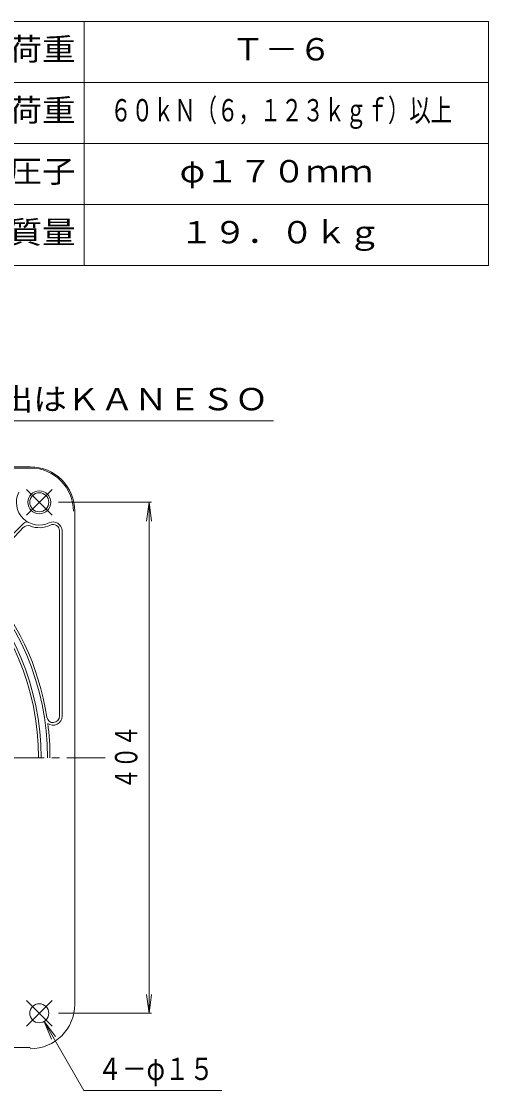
# Model space of a CAD drawing. Units: millimetres, scale not verified. Extents: x -589 to 461, y -801 to 845.
# Drawn here: x 94 to 461, y 3 to 845 of the extents above; entities that cross this region are included whole.
import ezdxf
from ezdxf.enums import TextEntityAlignment as Align

# ---------------------------------------------------------------- set-up
doc = ezdxf.new("R2010")
doc.units = ezdxf.units.MM
doc.header["$LTSCALE"] = 6
doc.linetypes.add('CHAIN1', pattern=[8, 5, -1, 1, -1])
for name, color, linetype, lineweight in [('1-1_1-1ﾚｲﾔ', 2, 'Continuous', 18), ('1-2_1-2ﾚｲﾔ', 3, 'Continuous', 18), ('1-4_1-4ﾚｲﾔ', 7, 'Continuous', 18), ('1-5_1-5ﾚｲﾔ', 7, 'Continuous', 18), ('F-0_F-0ﾚｲﾔ', 7, 'Continuous', 18)]:
    doc.layers.add(name, color=color, linetype=linetype, lineweight=lineweight)
doc.layers.add('F-4_F-4ﾚｲﾔ', color=2, linetype='Continuous')
doc.styles.add('ＭＳ ゴシック', font='')
doc.styles.get('ＭＳ ゴシック').set_extended_font_data('MS Gothic')

msp = doc.modelspace()

# ---------------------------------------------------------------- linework, layer by layer
at = {"layer": '1-1_1-1ﾚｲﾔ'}
for p, q in [((-287.46, 494.108), (100.54, 494.108)), ((-287.46, 493.108), (100.54, 493.108)), ((135.54, 459.108), (135.54, 71.108)), ((57.801, 412.126), (95.503, 449.828)), ((94.952, 446.262), (62.689, 411.593)), ((123.541, 443.695), (123.541, 297.761)), ((125.54, 443.695), (125.54, 297.761)), ((-287.46, 37.108), (100.54, 37.108))]:
    msp.add_line(p, q, dxfattribs=at)
at = {"layer": '1-1_1-1ﾚｲﾔ', "linetype": 'CHAIN1'}
for p, q in [((117.639, 476.207), (97.584, 456.152)), ((117.639, 456.152), (97.584, 476.207)), ((117.639, 54.01), (97.584, 74.065)), ((117.639, 74.065), (97.584, 54.01))]:
    msp.add_line(p, q, dxfattribs=at)
at = {"layer": '1-1_1-1ﾚｲﾔ'}
for centre, radius in [((107.612, 466.18), 9), ((107.612, 466.18), 7.5), ((107.612, 64.037), 7.5)]:
    msp.add_circle(centre, radius, dxfattribs=at)
for centre, radius, start, end in [((100.54, 459.108), 35, 0, 90), ((100.54, 459.108), 34, 0, 90), ((-93.46, 265.108), 207.5, 0, 180), ((107.612, 466.18), 18, 154.07736, 295.92264), ((-93.46, 265.108), 202.5, 0, 180), ((98.612, 442.856), 5, 68.90036, 137.06), ((97.624, 447.707), 3, 61.60054, 135), ((107.612, 466.18), 20, 248.90057, 295.92264), ((118.541, 443.695), 7, 0, 115.92264), ((118.541, 443.695), 5, 0, 115.92265), ((-93.46, 265.108), 209.5, 8.7561, 41.8382), ((118.541, 297.761), 5, 188.75609, 0), ((118.541, 297.761), 7, 232.51399, 0), ((-93.46, 265.108), 209.5, 0, 7.43193), ((100.54, 71.108), 35, 270, 0)]:
    msp.add_arc(centre, radius, start, end, dxfattribs=at)
at = {"layer": '1-2_1-2ﾚｲﾔ', "linetype": 'CHAIN1'}
msp.add_line((159.385, 265.108), (-346.304, 265.108), dxfattribs=at)
at = {"layer": '1-2_1-2ﾚｲﾔ'}
msp.add_arc((-93.46, 265.108), 200.5, 0, 180, dxfattribs=at)
at = {"layer": '1-4_1-4ﾚｲﾔ'}
for p, q in [((122.612, 466.18), (195.827, 466.18)), ((194.027, 466.18), (192.069, 451.308)), ((194.027, 64.037), (194.027, 466.18)), ((194.027, 466.18), (195.985, 451.308)), ((194.027, 64.037), (192.069, 78.909)), ((194.027, 64.037), (195.985, 78.909)), ((122.612, 64.037), (195.827, 64.037))]:
    msp.add_line(p, q, dxfattribs=at)
at = {"layer": '1-5_1-5ﾚｲﾔ'}
for p, q in [((291.831, 530.271), (-38.759, 530.271)), ((111.362, 57.542), (120.493, 45.642)), ((111.362, 57.542), (117.102, 43.684))]:
    msp.add_line(p, q, dxfattribs=at)
msp.add_lwpolyline([(111.362, 57.542), (142.748, 3.179), (251.28, 3.179)], dxfattribs=at)
at = {"layer": 'F-0_F-0ﾚｲﾔ'}
for p, q in [((461.027, 844.622), (-588.973, 844.622)), ((143.027, 652.622), (143.027, 844.622)), ((461.027, 652.622), (461.027, 844.622)), ((461.027, 796.622), (23.027, 796.622)), ((461.027, 748.622), (23.027, 748.622)), ((461.027, 700.622), (23.027, 700.622)), ((461.027, 652.622), (-588.973, 652.622))]:
    msp.add_line(p, q, dxfattribs=at)

# ---------------------------------------------------------------- texts
at = {"layer": '1-4_1-4ﾚｲﾔ', "color": 3, "style": 'ＭＳ ゴシック', "width": 0.7}
msp.add_text('４０４', height=17.6, rotation=90, dxfattribs=at).set_placement((190.006, 240.208), align=Align.BOTTOM_LEFT)
at = {"layer": '1-5_1-5ﾚｲﾔ', "color": 2, "style": 'ＭＳ ゴシック', "width": 1.1}
msp.add_text('反対側鋳出はＫＡＮＥＳＯ', height=17.6, dxfattribs=at).set_placement((-29.169, 533.271), align=Align.BOTTOM_LEFT)
at = {"layer": '1-5_1-5ﾚｲﾔ', "color": 6, "style": 'ＭＳ ゴシック', "width": 0.8}
msp.add_text('４－φ１５', height=17.6, dxfattribs=at).set_placement((153.551, 6.179), align=Align.BOTTOM_LEFT)
at = {"layer": 'F-4_F-4ﾚｲﾔ', "style": 'ＭＳ ゴシック', "width": 1.1}
for s, p in [('適用荷重', (30.527, 808.622)), ('Ｔ－６', (258.527, 808.622)), ('破壊荷重', (30.527, 760.622)), ('接触圧子', (30.527, 712.622)), ('φ１７０ｍｍ', (218.027, 712.622)), ('標準質量', (30.527, 664.622)), ('１９．０ｋｇ', (218.027, 664.622))]:
    msp.add_text(s, height=17.6, dxfattribs=at).set_placement(p, align=Align.BOTTOM_LEFT)
at = {"layer": 'F-4_F-4ﾚｲﾔ', "color": 3, "style": 'ＭＳ ゴシック', "width": 0.7}
msp.add_text('６０ｋＮ（６，１２３ｋｇｆ）以上', height=17.6, dxfattribs=at).set_placement((163.427, 760.622), align=Align.BOTTOM_LEFT)

doc.saveas('drawing.dxf')
